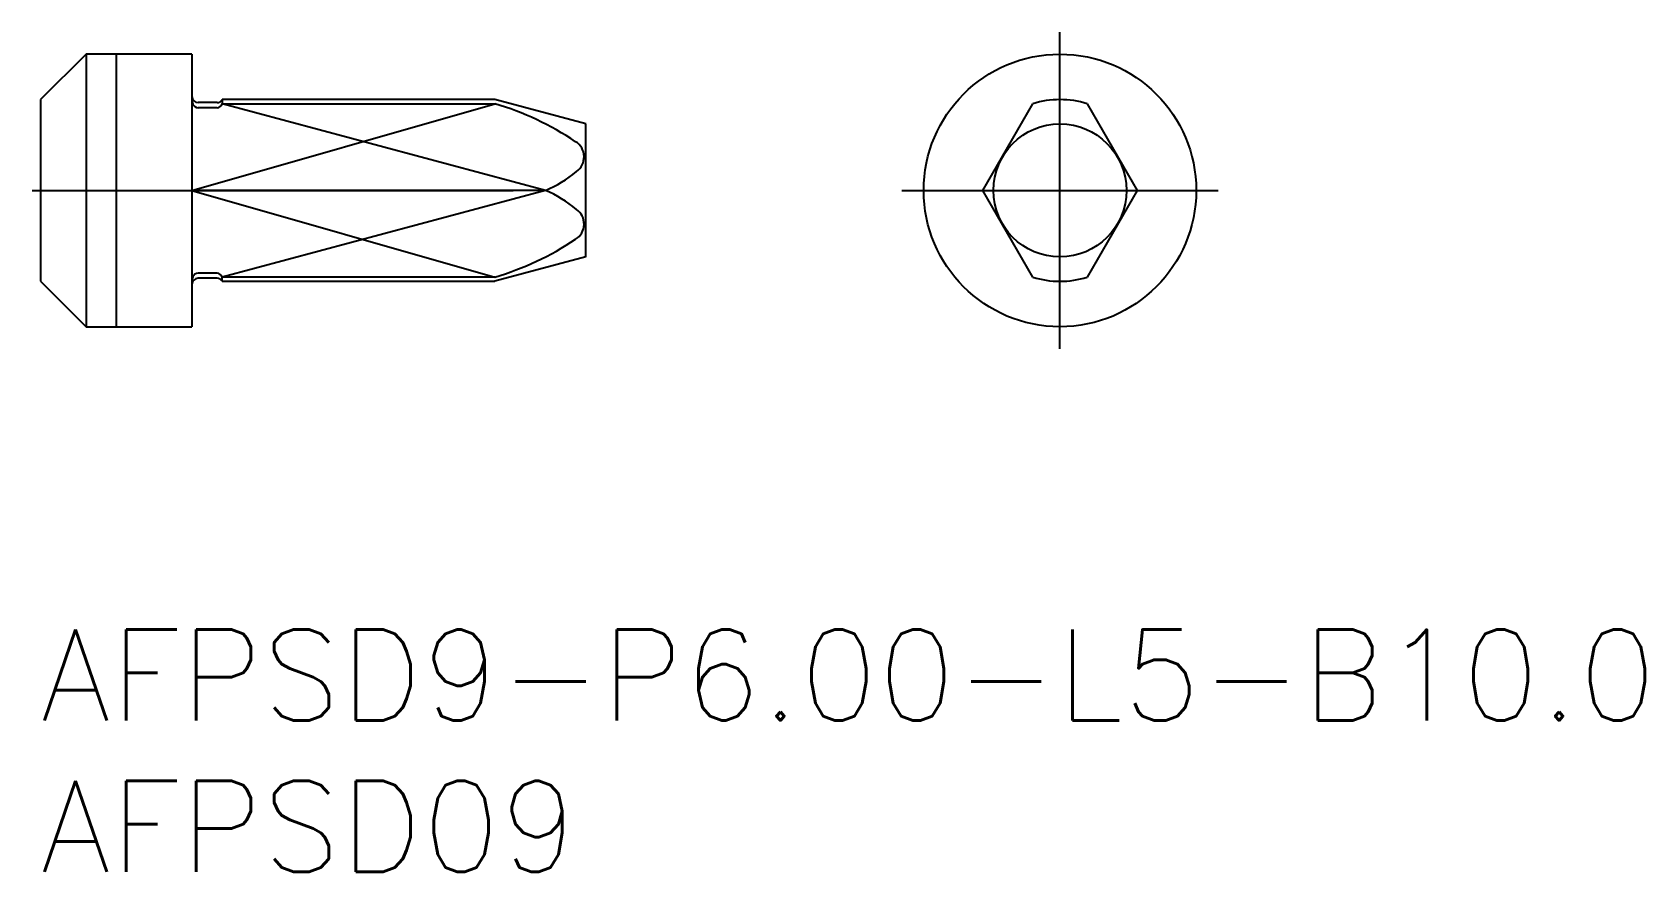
# Model space of a CAD drawing. Extents: x -0.3 to 53, y -8 to 19.7.
import ezdxf

# ---------------------------------------------------------------- set-up
doc = ezdxf.new("R2010")
doc.units = 0
doc.header["$LTSCALE"] = 0.5
doc.linetypes.add('CENTER', pattern=[50.8, 31.75, -6.35, 6.35, -6.35])
for name, color, linetype in [('MSM_CENTER', 1, 'CENTER'), ('MSM_CONTINUOUS', 7, 'CONTINUOUS'), ('MSM_NARROW', 5, 'CONTINUOUS'), ('MSM_PART_NUMBER', 7, 'CONTINUOUS')]:
    doc.layers.add(name, color=color, linetype=linetype)
doc.styles.get("Standard").update_dxf_attribs({"font": 'txt.shx', "height": 1.5, "bigfont": 'bigfont.shx'})

# ---------------------------------------------------------------- blocks, each defined once
blk = doc.blocks.new('*U15')
at = {"layer": 'MSM_PART_NUMBER'}
blk.add_text('AFPSD9-P6.00-L5-B10.0', height=3, dxfattribs=at).set_placement((0, -3))
blk = doc.blocks.new('*U16')
at = {"layer": 'MSM_PART_NUMBER'}
blk.add_text('AFPSD09', height=3, dxfattribs=at).set_placement((0, -8))

msp = doc.modelspace()

# ---------------------------------------------------------------- linework, layer by layer
at = {"layer": 'MSM_CENTER'}
for p, q in [((33.661, 9.275), (33.661, 19.725)), ((-0.275, 14.5), (18.65, 14.5)), ((28.436, 14.5), (38.886, 14.5))]:
    msp.add_line(p, q, dxfattribs=at)
at = {"layer": 'MSM_CONTINUOUS'}
for p, q in [((1.5, 19), (0, 17.5)), ((5, 19), (1.5, 19)), ((1.5, 19), (1.5, 10)), ((5, 19), (5, 10)), ((0, 17.5), (0, 11.5)), ((5.827, 17.4), (5.2, 17.4)), ((5.827, 17.231), (5.2, 17.231)), ((15, 17.5), (6, 17.5)), ((6, 17.5), (6, 17.362)), ((6, 17.362), (14.996, 17.362)), ((18, 16.696), (15, 17.5)), ((31.109, 14.5), (32.761, 17.362)), ((34.561, 17.362), (36.214, 14.5)), ((18, 12.304), (18, 16.696)), ((16.671, 14.5), (5, 14.5)), ((32.761, 11.638), (31.109, 14.5)), ((36.214, 14.5), (34.561, 11.638)), ((18, 12.304), (15, 11.5)), ((5.827, 11.769), (5.2, 11.769)), ((0, 11.5), (1.5, 10)), ((5.827, 11.6), (5.2, 11.6)), ((14.996, 11.638), (6, 11.638)), ((6, 11.5), (6, 11.638)), ((6, 11.5), (15, 11.5)), ((1.5, 10), (5, 10))]:
    msp.add_line(p, q, dxfattribs=at)
for radius in [4.5, 2.196]:
    msp.add_circle((33.661, 14.5), radius, dxfattribs=at)
for centre, radius, start, end in [((5.2, 17.6), 0.2, 180, 270), ((5.306, 17.487), 0.306, 179.921, 205.7207), ((5.218, 17.435), 0.204, 203.1281, 264.8714), ((5.827, 17.6), 0.2, 270, 330), ((5.816, 17.425), 0.194, 273.1108, 341.0164), ((12.317, 8.178), 9.566, 56.0158, 73.7421), ((33.661, 14.5), 3, 72.5424, 107.4576), ((17.361, 15.609), 0.586, 304.4169, 58.7958), ((15.241, 17.98), 3.762, 292.3336, 310.6543), ((15.241, 11.02), 3.762, 49.3457, 67.6664), ((17.361, 13.391), 0.586, 301.2042, 55.5831), ((12.317, 20.822), 9.566, 286.2579, 303.9842), ((5.218, 11.565), 0.204, 95.1286, 156.8719), ((5.816, 11.575), 0.194, 18.9836, 86.8892), ((5.306, 11.513), 0.306, 154.2793, 180.079), ((5.2, 11.4), 0.2, 90, 180), ((5.827, 11.4), 0.2, 30, 90), ((33.661, 14.5), 3, 252.5424, 287.4576)]:
    msp.add_arc(centre, radius, start, end, dxfattribs=at)
at = {"layer": 'MSM_NARROW'}
for p, q in [((2.5, 19), (2.5, 10)), ((5, 14.5), (14.996, 17.362)), ((16.671, 14.5), (6, 17.362)), ((5, 14.5), (14.996, 11.638)), ((16.671, 14.5), (6, 11.638))]:
    msp.add_line(p, q, dxfattribs=at)

# ---------------------------------------------------------------- block references
at = {"layer": 'MSM_CONTINUOUS'}
for name in ['*U15', '*U16']:
    msp.add_blockref(name, (0, 0), dxfattribs=at)

doc.saveas('drawing.dxf')
